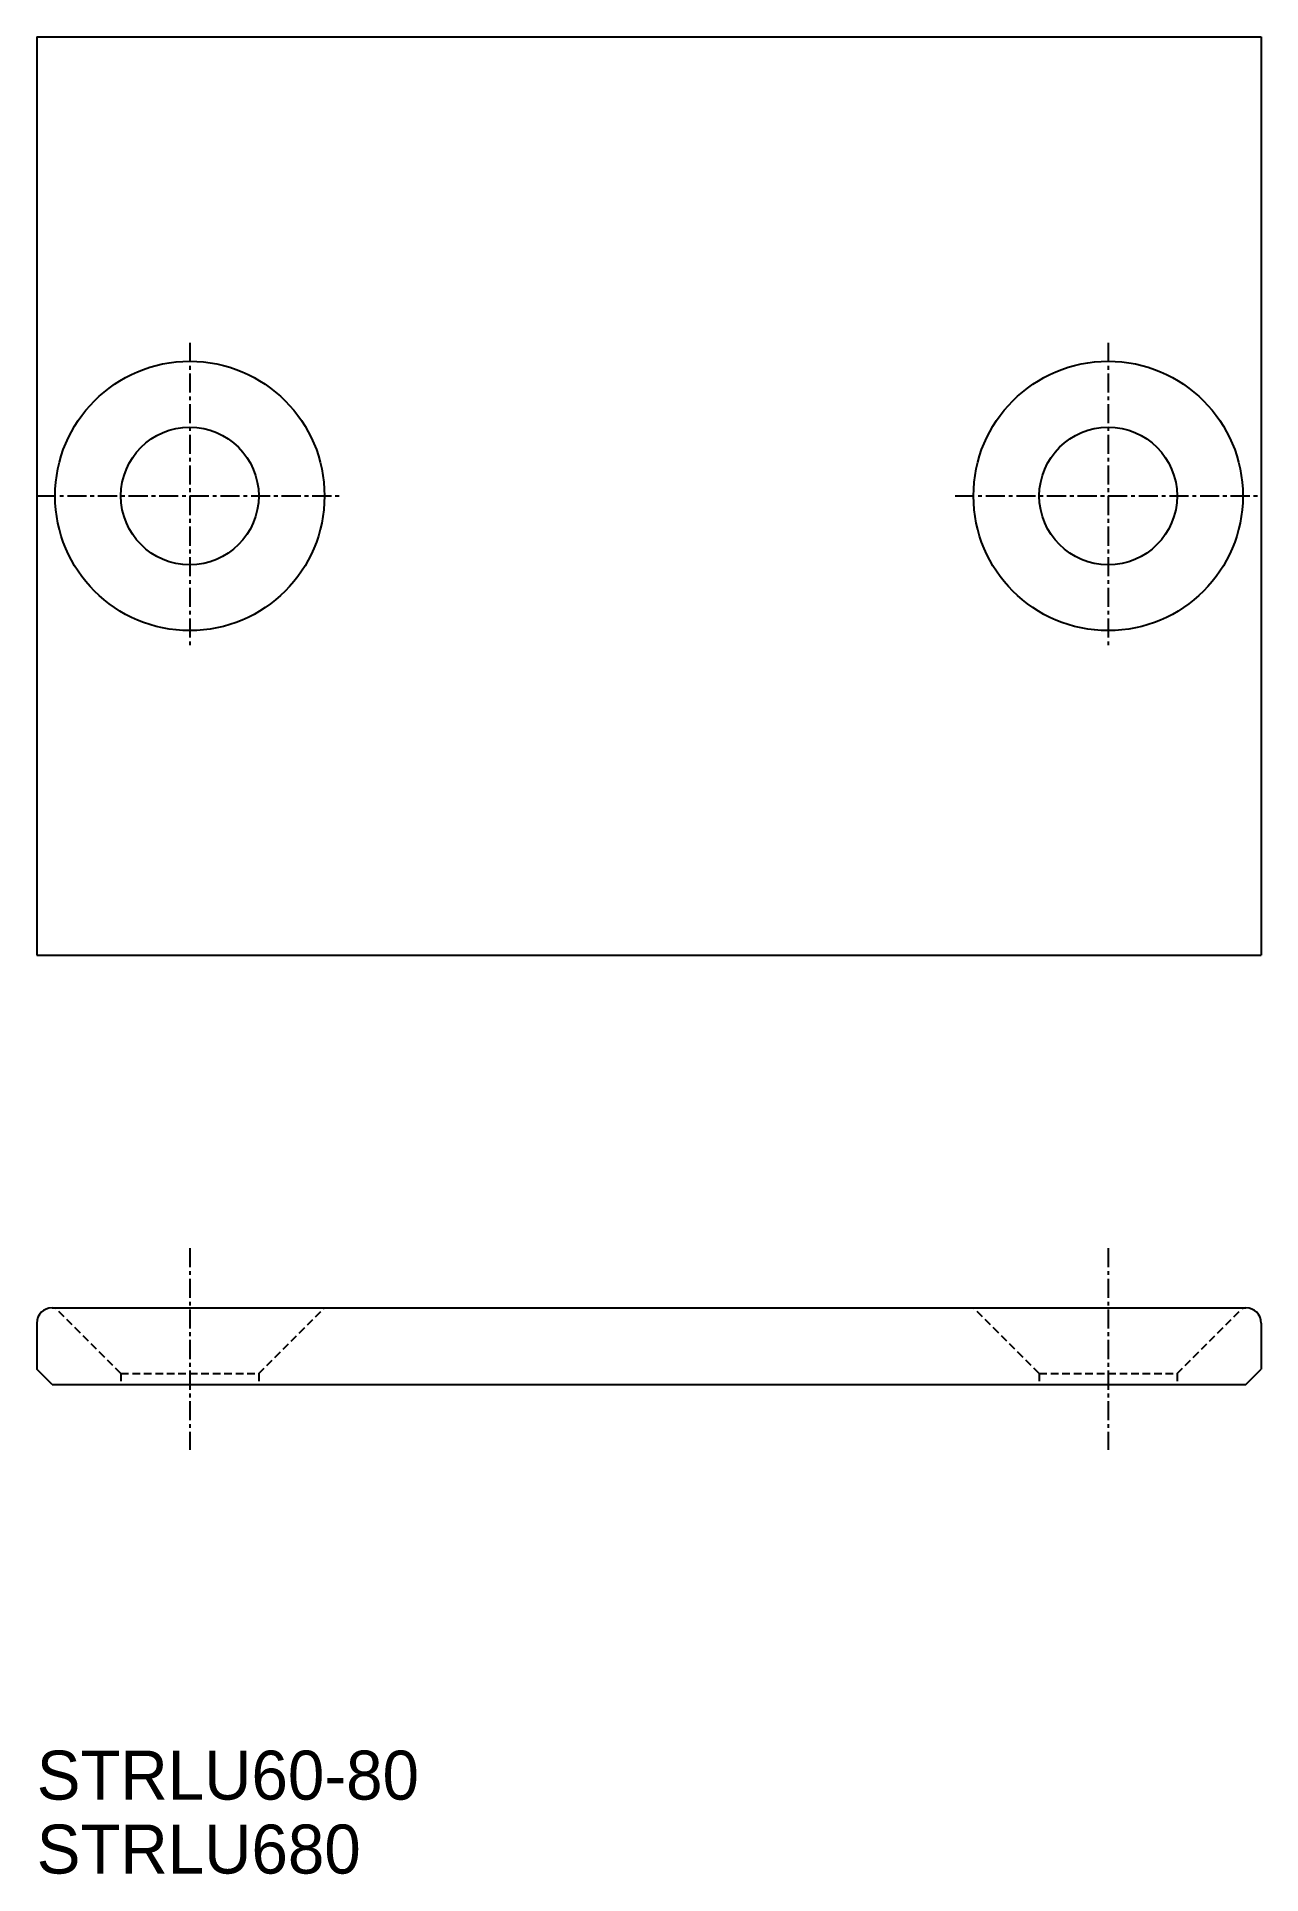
# Model space of a CAD drawing. Extents: x 10 to 90, y 10 to 130.
import ezdxf

# ---------------------------------------------------------------- set-up
doc = ezdxf.new("R2010")
doc.units = 0
doc.linetypes.add('CENTER', pattern=[2, 1.25, -0.25, 0.25, -0.25])
doc.linetypes.add('DASHED', pattern=[0.75, 0.5, -0.25])
doc.layers.get('0').update_dxf_attribs({"linetype": 'CONTINUOUS'})
doc.layers.add('CENTER', color=1, linetype='CENTER')

msp = doc.modelspace()

# ---------------------------------------------------------------- linework, layer by layer
at = {"color": 7, "linetype": 'CONTINUOUS'}
for p, q in [((10, 130), (90, 130)), ((10, 130), (10, 70)), ((90, 130), (90, 70)), ((10, 70), (90, 70)), ((11, 46.96), (89, 46.96)), ((10, 45.96), (10, 42.96)), ((90, 45.96), (90, 42.96)), ((11, 41.96), (10, 42.96)), ((89, 41.96), (90, 42.96)), ((11, 41.96), (89, 41.96))]:
    msp.add_line(p, q, dxfattribs=at)
at = {"color": 3, "linetype": 'DASHED'}
for p, q in [((15.5, 42.66), (11.2, 46.96)), ((24.5, 42.66), (28.8, 46.96)), ((75.5, 42.66), (71.2, 46.96)), ((84.5, 42.66), (88.8, 46.96)), ((15.5, 42.66), (24.5, 42.66)), ((15.5, 42.66), (15.5, 41.96)), ((24.5, 42.66), (24.5, 41.96)), ((75.5, 42.66), (84.5, 42.66)), ((75.5, 42.66), (75.5, 41.96)), ((84.5, 42.66), (84.5, 41.96))]:
    msp.add_line(p, q, dxfattribs=at)
at = {"color": 7, "linetype": 'CONTINUOUS'}
for centre, radius in [((20, 100), 8.8), ((80, 100), 8.8), ((20, 100), 4.5), ((80, 100), 4.5)]:
    msp.add_circle(centre, radius, dxfattribs=at)
for centre, start, end in [((11, 45.96), 90, 180), ((89, 45.96), 0, 90)]:
    msp.add_arc(centre, 1, start, end, dxfattribs=at)
at = {"layer": 'CENTER', "color": 1, "linetype": 'CENTER'}
for p, q in [((20, 110), (20, 90)), ((80, 110), (80, 90)), ((10, 100), (30, 100)), ((70, 100), (90, 100)), ((20, 50.86), (20, 37.68)), ((80, 50.86), (80, 37.68))]:
    msp.add_line(p, q, dxfattribs=at)

# ---------------------------------------------------------------- texts
at = {"color": 7, "linetype": 'CONTINUOUS'}
for s, p in [('STRLU60-80', (10, 14.83)), ('STRLU680', (10, 10))]:
    msp.add_text(s, height=3.2, dxfattribs=at).set_placement(p)

doc.saveas('drawing.dxf')
